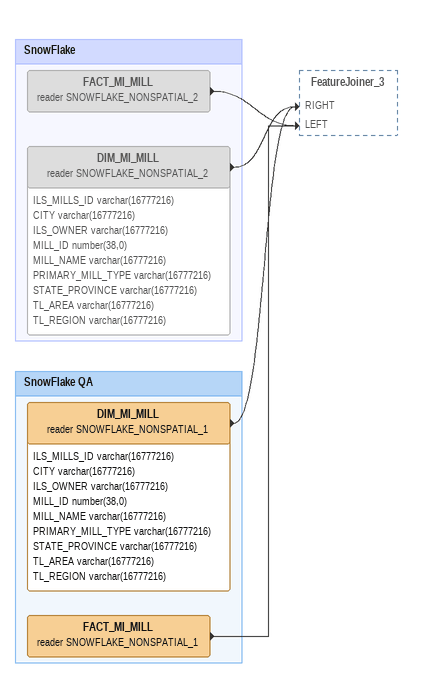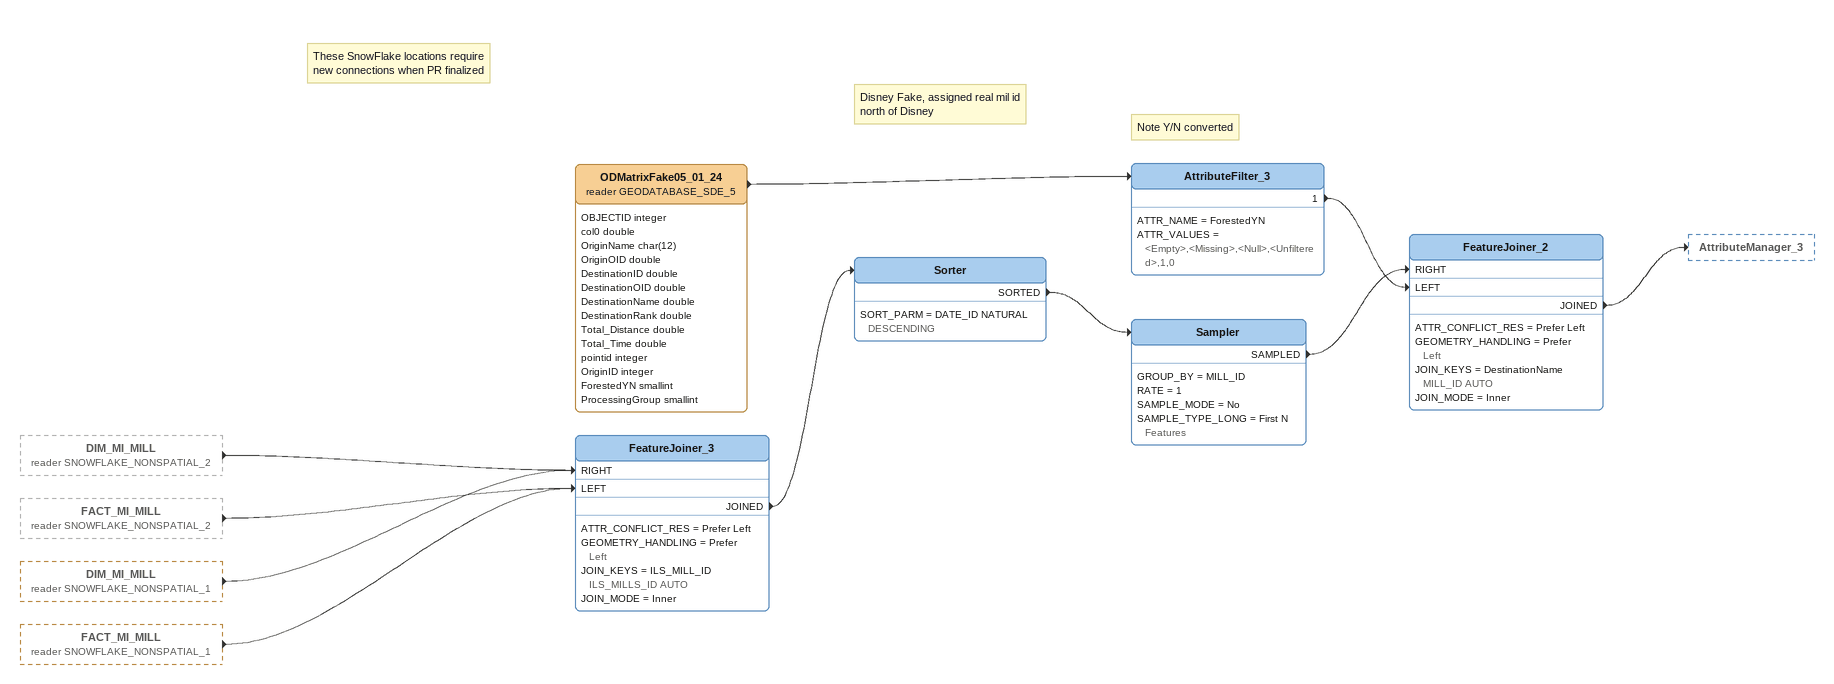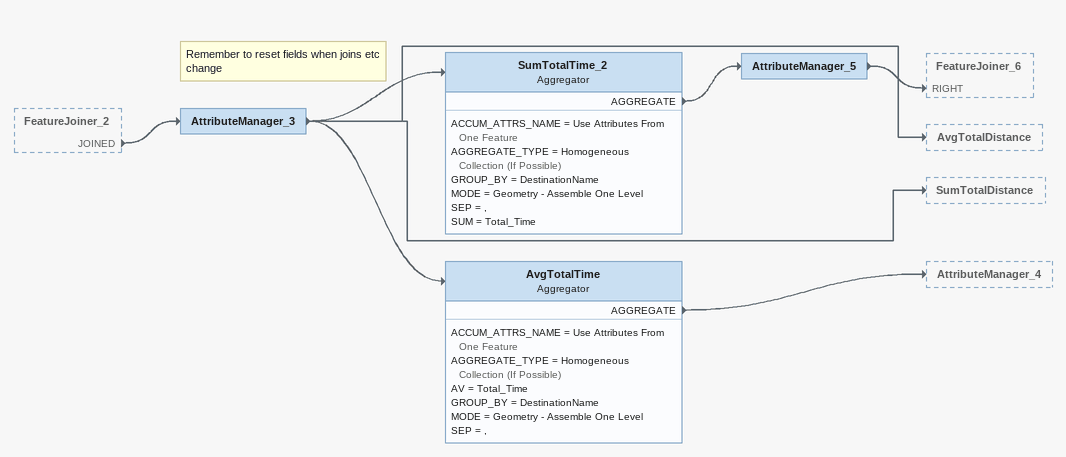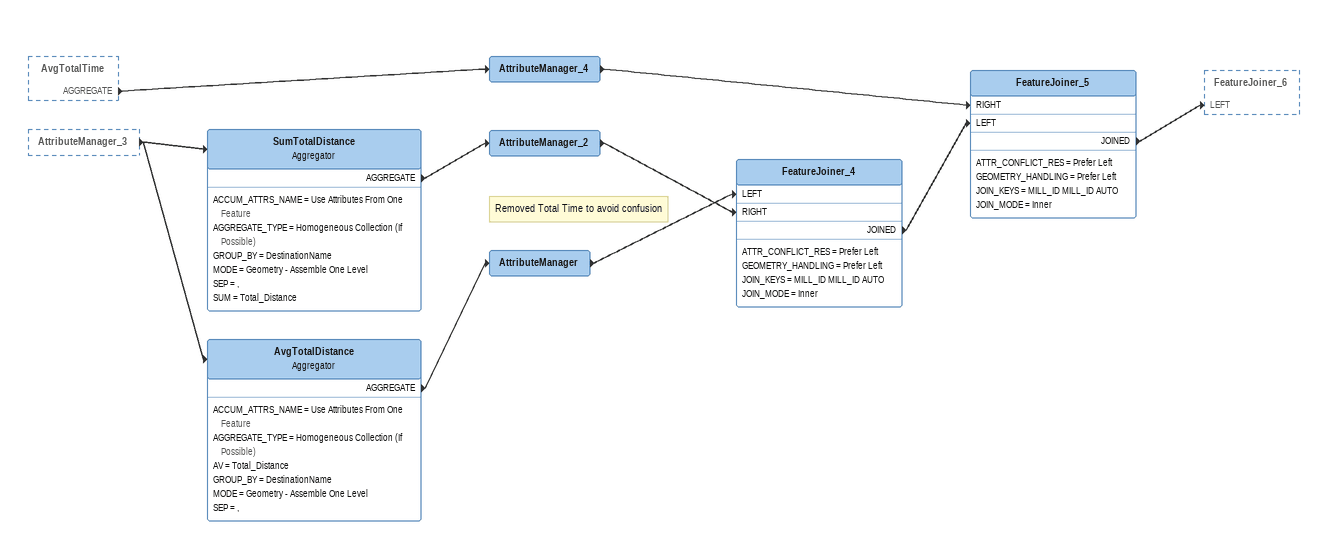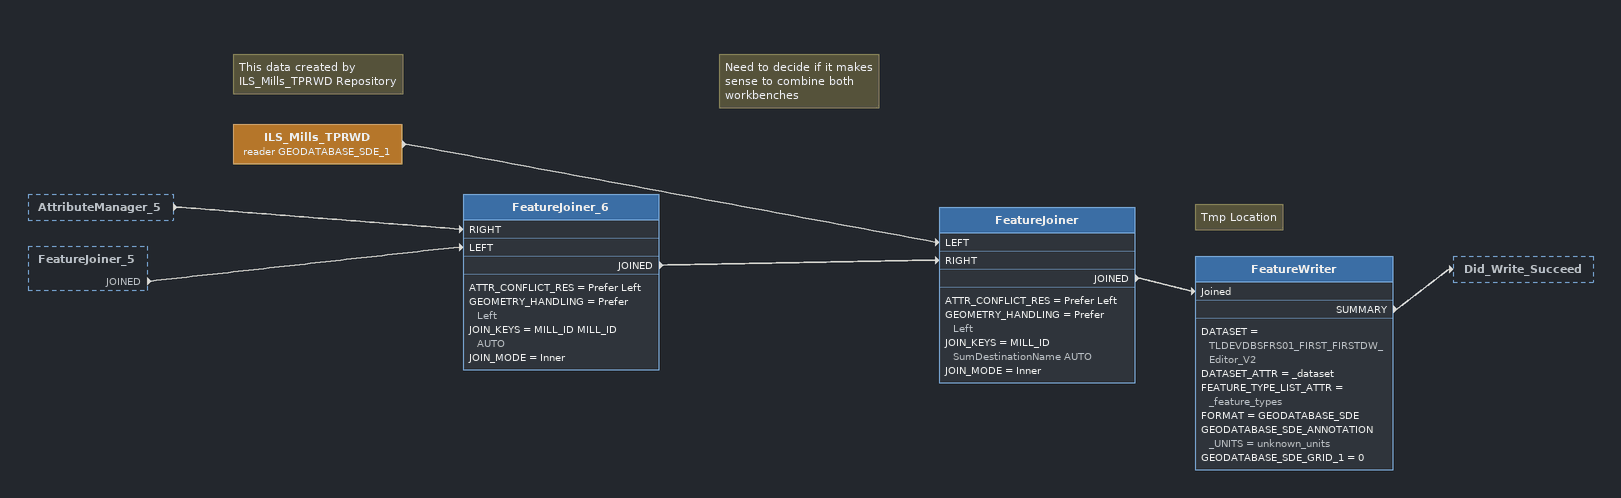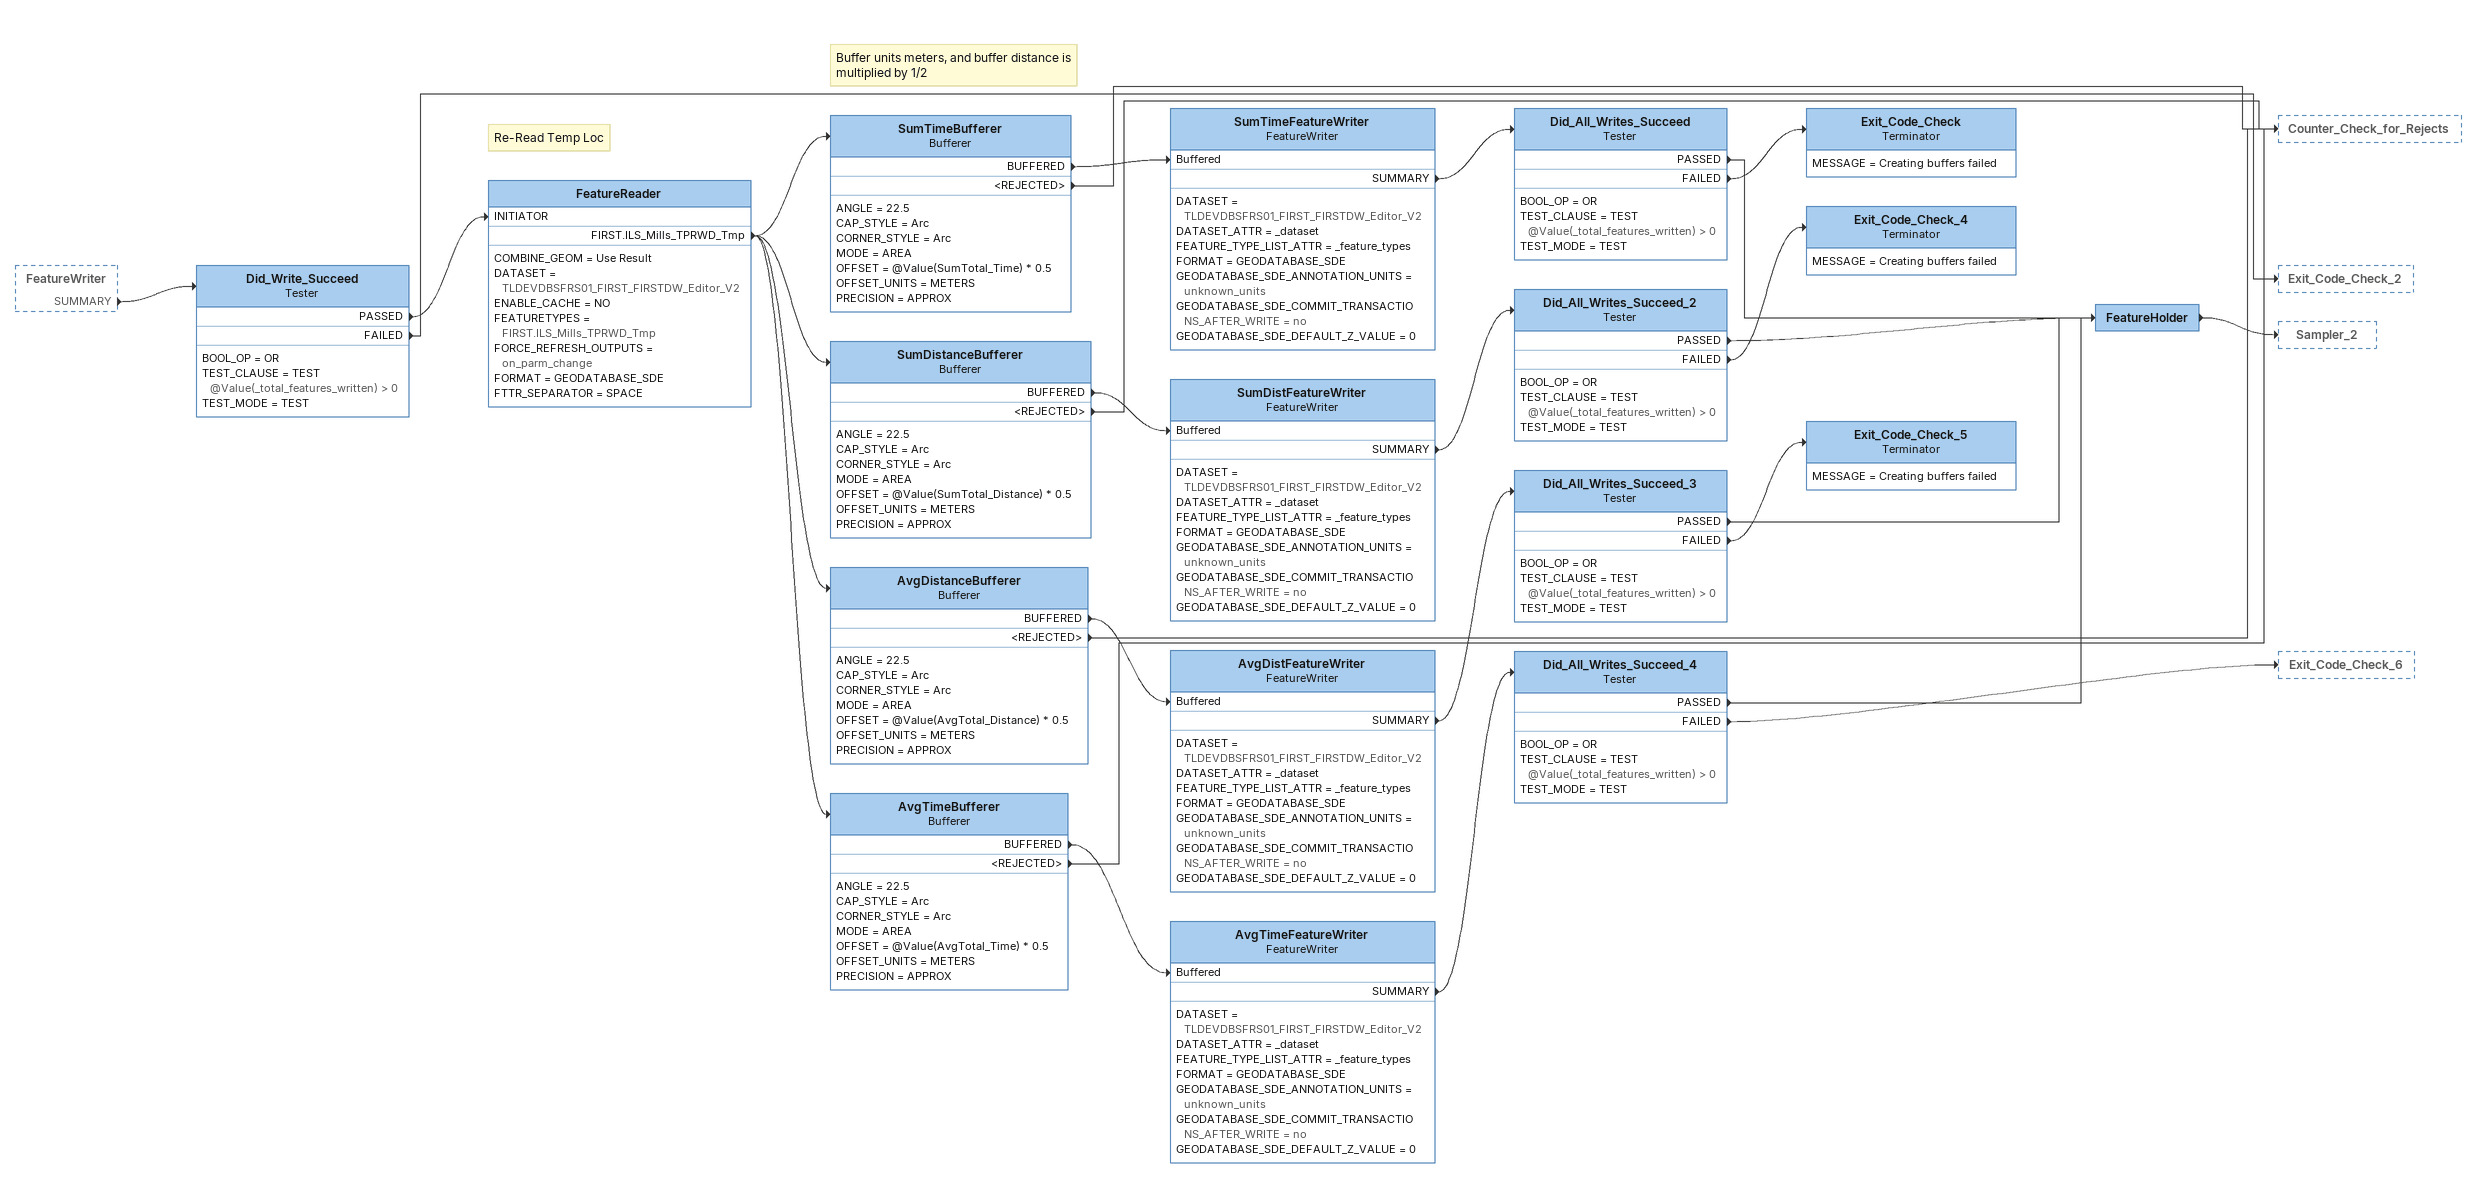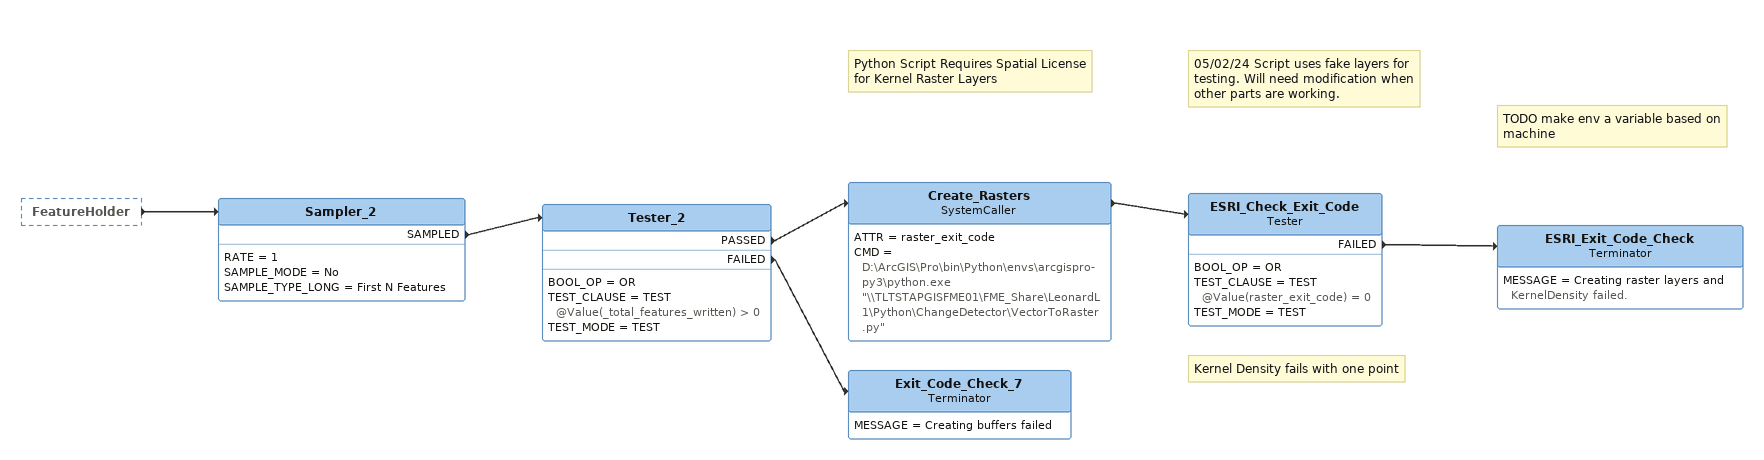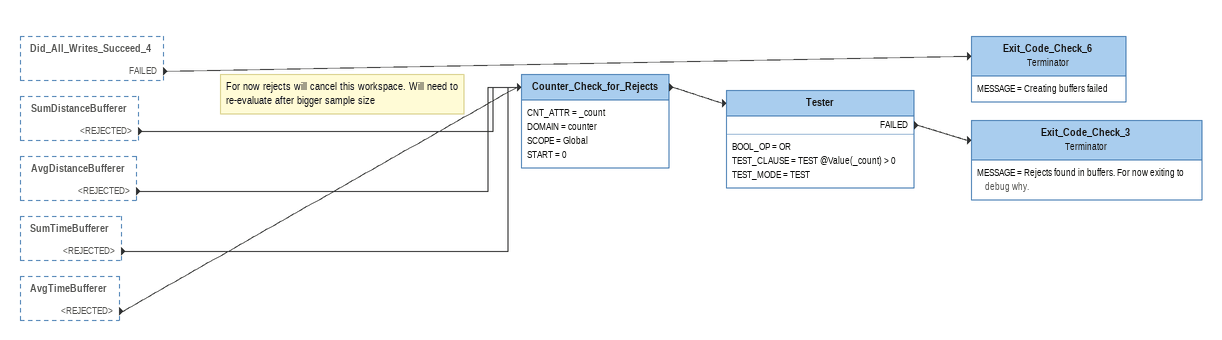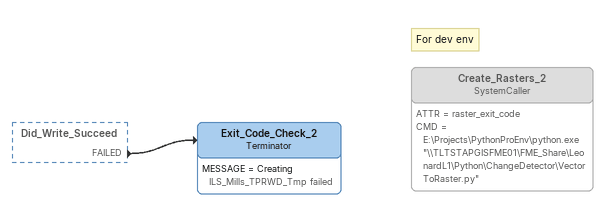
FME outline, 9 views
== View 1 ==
Bookmark: SnowFlake
FACT_MI_MILL (reader SNOWFLAKE_NONSPATIAL_2) [off]
    -> FeatureJoiner_3 [LEFT]
DIM_MI_MILL (reader SNOWFLAKE_NONSPATIAL_2) [off]
    attributes: ILS_MILLS_ID varchar(16777216), CITY varchar(16777216), ILS_OWNER varchar(16777216), MILL_ID number(38,0), MILL_NAME varchar(16777216), PRIMARY_MILL_TYPE varchar(16777216), STATE_PROVINCE varchar(16777216), TL_AREA varchar(16777216), TL_REGION varchar(16777216)
    -> FeatureJoiner_3 [RIGHT]

Bookmark: SnowFlake QA
DIM_MI_MILL (reader SNOWFLAKE_NONSPATIAL_1)
    attributes: ILS_MILLS_ID varchar(16777216), CITY varchar(16777216), ILS_OWNER varchar(16777216), MILL_ID number(38,0), MILL_NAME varchar(16777216), PRIMARY_MILL_TYPE varchar(16777216), STATE_PROVINCE varchar(16777216), TL_AREA varchar(16777216), TL_REGION varchar(16777216)
    -> FeatureJoiner_3 [RIGHT]
FACT_MI_MILL (reader SNOWFLAKE_NONSPATIAL_1)
    -> FeatureJoiner_3 [LEFT]

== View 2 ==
DIM_MI_MILL (reader SNOWFLAKE_NONSPATIAL_2) [outside]
    -> FeatureJoiner_3 [RIGHT]
FACT_MI_MILL (reader SNOWFLAKE_NONSPATIAL_2) [outside]
    -> FeatureJoiner_3 [LEFT]
DIM_MI_MILL (reader SNOWFLAKE_NONSPATIAL_1) [outside]
    -> FeatureJoiner_3 [RIGHT]
FACT_MI_MILL (reader SNOWFLAKE_NONSPATIAL_1) [outside]
    -> FeatureJoiner_3 [LEFT]
FeatureJoiner_3
    ATTR_CONFLICT_RES = Prefer Left
    GEOMETRY_HANDLING = Prefer Left
    JOIN_KEYS = ILS_MILL_ID ILS_MILLS_ID AUTO
    JOIN_MODE = Inner
    JOINED -> Sorter
Sorter
    SORT_PARM = DATE_ID NATURAL DESCENDING
    SORTED -> Sampler
Sampler
    GROUP_BY = MILL_ID
    RATE = 1
    SAMPLE_MODE = No
    SAMPLE_TYPE_LONG = First N Features
    SAMPLED -> FeatureJoiner_2 [RIGHT]
Note: These SnowFlake locations require new connections when PR finalized
Note: Disney Fake, assigned real mil id north of Disney
ODMatrixFake05_01_24 (reader GEODATABASE_SDE_5)
    attributes: OBJECTID integer, col0 double, OriginName char(12), OriginOID double, DestinationID double, DestinationOID double, DestinationName double, DestinationRank double, Total_Distance double, Total_Time double, pointid integer, OriginID integer, ForestedYN smallint, ProcessingGroup smallint
    -> AttributeFilter_3
Note: Note Y/N converted
AttributeFilter_3
    ATTR_NAME = ForestedYN
    ATTR_VALUES = <Empty>,<Missing>,<Null>,<Unfiltered>,1,0
    1 -> FeatureJoiner_2 [LEFT]
FeatureJoiner_2
    ATTR_CONFLICT_RES = Prefer Left
    GEOMETRY_HANDLING = Prefer Left
    JOIN_KEYS = DestinationName MILL_ID AUTO
    JOIN_MODE = Inner
    JOINED -> AttributeManager_3

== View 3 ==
FeatureJoiner_2 [outside]
    JOINED -> AttributeManager_3
Note: Remember to reset fields when joins etc change
AttributeManager_3
    -> AvgTotalDistance
    -> SumTotalDistance
    -> AvgTotalTime
    -> SumTotalTime_2
SumTotalTime_2: Aggregator
    ACCUM_ATTRS_NAME = Use Attributes From One Feature
    AGGREGATE_TYPE = Homogeneous Collection (If Possible)
    GROUP_BY = DestinationName
    MODE = Geometry - Assemble One Level
    SEP = ,
    SUM = Total_Time
    AGGREGATE -> AttributeManager_5
AttributeManager_5
    -> FeatureJoiner_6 [RIGHT]
AvgTotalTime: Aggregator
    ACCUM_ATTRS_NAME = Use Attributes From One Feature
    AGGREGATE_TYPE = Homogeneous Collection (If Possible)
    AV = Total_Time
    GROUP_BY = DestinationName
    MODE = Geometry - Assemble One Level
    SEP = ,
    AGGREGATE -> AttributeManager_4

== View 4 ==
AvgTotalTime [outside]
    AGGREGATE -> AttributeManager_4
AttributeManager_3 [outside]
    -> AvgTotalDistance
    -> SumTotalDistance
AttributeManager_4
    -> FeatureJoiner_5 [RIGHT]
SumTotalDistance: Aggregator
    ACCUM_ATTRS_NAME = Use Attributes From One Feature
    AGGREGATE_TYPE = Homogeneous Collection (If Possible)
    GROUP_BY = DestinationName
    MODE = Geometry - Assemble One Level
    SEP = ,
    SUM = Total_Distance
    AGGREGATE -> AttributeManager_2
AttributeManager_2
    -> FeatureJoiner_4 [RIGHT]
AvgTotalDistance: Aggregator
    ACCUM_ATTRS_NAME = Use Attributes From One Feature
    AGGREGATE_TYPE = Homogeneous Collection (If Possible)
    AV = Total_Distance
    GROUP_BY = DestinationName
    MODE = Geometry - Assemble One Level
    SEP = ,
    AGGREGATE -> AttributeManager
Note: Removed Total Time to avoid confusion
AttributeManager
    -> FeatureJoiner_4 [LEFT]
FeatureJoiner_4
    ATTR_CONFLICT_RES = Prefer Left
    GEOMETRY_HANDLING = Prefer Left
    JOIN_KEYS = MILL_ID MILL_ID AUTO
    JOIN_MODE = Inner
    JOINED -> FeatureJoiner_5 [LEFT]
FeatureJoiner_5
    ATTR_CONFLICT_RES = Prefer Left
    GEOMETRY_HANDLING = Prefer Left
    JOIN_KEYS = MILL_ID MILL_ID AUTO
    JOIN_MODE = Inner
    JOINED -> FeatureJoiner_6 [LEFT]

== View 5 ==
AttributeManager_5 [outside]
    -> FeatureJoiner_6 [RIGHT]
FeatureJoiner_5 [outside]
    JOINED -> FeatureJoiner_6 [LEFT]
FeatureJoiner_6
    ATTR_CONFLICT_RES = Prefer Left
    GEOMETRY_HANDLING = Prefer Left
    JOIN_KEYS = MILL_ID MILL_ID AUTO
    JOIN_MODE = Inner
    JOINED -> FeatureJoiner [RIGHT]
Note: This data created by ILS_Mills_TPRWD Repository
Note: Need to decide if it makes sense to combine both workbenches
ILS_Mills_TPRWD (reader GEODATABASE_SDE_1)
    -> FeatureJoiner [LEFT]
FeatureJoiner
    ATTR_CONFLICT_RES = Prefer Left
    GEOMETRY_HANDLING = Prefer Left
    JOIN_KEYS = MILL_ID SumDestinationName AUTO
    JOIN_MODE = Inner
    JOINED -> FeatureWriter [Joined]
Note: Tmp Location
FeatureWriter
    DATASET = TLDEVDBSFRS01_FIRST_FIRSTDW_Editor_V2
    DATASET_ATTR = _dataset
    FEATURE_TYPE_LIST_ATTR = _feature_types
    FORMAT = GEODATABASE_SDE
    GEODATABASE_SDE_ANNOTATION_UNITS = unknown_units
    GEODATABASE_SDE_GRID_1 = 0
    SUMMARY -> Did_Write_Succeed

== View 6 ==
FeatureWriter [outside]
    SUMMARY -> Did_Write_Succeed
Did_Write_Succeed: Tester
    BOOL_OP = OR
    TEST_CLAUSE = TEST @Value(_total_features_written) > 0
    TEST_MODE = TEST
    PASSED -> FeatureReader [INITIATOR]
    FAILED -> Exit_Code_Check_2
Note: Re-Read Temp Loc
FeatureReader
    COMBINE_GEOM = Use Result
    DATASET = TLDEVDBSFRS01_FIRST_FIRSTDW_Editor_V2
    ENABLE_CACHE = NO
    FEATURETYPES = FIRST.ILS_Mills_TPRWD_Tmp
    FORCE_REFRESH_OUTPUTS = on_parm_change
    FORMAT = GEODATABASE_SDE
    FTTR_SEPARATOR = SPACE
    FIRST.ILS_Mills_TPRWD_Tmp -> SumTimeBufferer
    FIRST.ILS_Mills_TPRWD_Tmp -> SumDistanceBufferer
    FIRST.ILS_Mills_TPRWD_Tmp -> AvgDistanceBufferer
    FIRST.ILS_Mills_TPRWD_Tmp -> AvgTimeBufferer
Note: Buffer units meters, and buffer distance is multiplied by 1/2
SumTimeBufferer: Bufferer
    ANGLE = 22.5
    CAP_STYLE = Arc
    CORNER_STYLE = Arc
    MODE = AREA
    OFFSET = @Value(SumTotal_Time) * 0.5
    OFFSET_UNITS = METERS
    PRECISION = APPROX
    BUFFERED -> SumTimeFeatureWriter [Buffered]
    <REJECTED> -> Counter_Check_for_Rejects
SumTimeFeatureWriter: FeatureWriter
    DATASET = TLDEVDBSFRS01_FIRST_FIRSTDW_Editor_V2
    DATASET_ATTR = _dataset
    FEATURE_TYPE_LIST_ATTR = _feature_types
    FORMAT = GEODATABASE_SDE
    GEODATABASE_SDE_ANNOTATION_UNITS = unknown_units
    GEODATABASE_SDE_COMMIT_TRANSACTIONS_AFTER_WRITE = no
    GEODATABASE_SDE_DEFAULT_Z_VALUE = 0
    SUMMARY -> Did_All_Writes_Succeed
Did_All_Writes_Succeed: Tester
    BOOL_OP = OR
    TEST_CLAUSE = TEST @Value(_total_features_written) > 0
    TEST_MODE = TEST
    PASSED -> FeatureHolder
    FAILED -> Exit_Code_Check
Exit_Code_Check: Terminator
    MESSAGE = Creating buffers failed
SumDistanceBufferer: Bufferer
    ANGLE = 22.5
    CAP_STYLE = Arc
    CORNER_STYLE = Arc
    MODE = AREA
    OFFSET = @Value(SumTotal_Distance) * 0.5
    OFFSET_UNITS = METERS
    PRECISION = APPROX
    BUFFERED -> SumDistFeatureWriter [Buffered]
    <REJECTED> -> Counter_Check_for_Rejects
SumDistFeatureWriter: FeatureWriter
    DATASET = TLDEVDBSFRS01_FIRST_FIRSTDW_Editor_V2
    DATASET_ATTR = _dataset
    FEATURE_TYPE_LIST_ATTR = _feature_types
    FORMAT = GEODATABASE_SDE
    GEODATABASE_SDE_ANNOTATION_UNITS = unknown_units
    GEODATABASE_SDE_COMMIT_TRANSACTIONS_AFTER_WRITE = no
    GEODATABASE_SDE_DEFAULT_Z_VALUE = 0
    SUMMARY -> Did_All_Writes_Succeed_2
Did_All_Writes_Succeed_2: Tester
    BOOL_OP = OR
    TEST_CLAUSE = TEST @Value(_total_features_written) > 0
    TEST_MODE = TEST
    PASSED -> FeatureHolder
    FAILED -> Exit_Code_Check_4
Exit_Code_Check_4: Terminator
    MESSAGE = Creating buffers failed
AvgDistanceBufferer: Bufferer
    ANGLE = 22.5
    CAP_STYLE = Arc
    CORNER_STYLE = Arc
    MODE = AREA
    OFFSET = @Value(AvgTotal_Distance) * 0.5
    OFFSET_UNITS = METERS
    PRECISION = APPROX
    BUFFERED -> AvgDistFeatureWriter [Buffered]
    <REJECTED> -> Counter_Check_for_Rejects
AvgDistFeatureWriter: FeatureWriter
    DATASET = TLDEVDBSFRS01_FIRST_FIRSTDW_Editor_V2
    DATASET_ATTR = _dataset
    FEATURE_TYPE_LIST_ATTR = _feature_types
    FORMAT = GEODATABASE_SDE
    GEODATABASE_SDE_ANNOTATION_UNITS = unknown_units
    GEODATABASE_SDE_COMMIT_TRANSACTIONS_AFTER_WRITE = no
    GEODATABASE_SDE_DEFAULT_Z_VALUE = 0
    SUMMARY -> Did_All_Writes_Succeed_3
Did_All_Writes_Succeed_3: Tester
    BOOL_OP = OR
    TEST_CLAUSE = TEST @Value(_total_features_written) > 0
    TEST_MODE = TEST
    PASSED -> FeatureHolder
    FAILED -> Exit_Code_Check_5
Exit_Code_Check_5: Terminator
    MESSAGE = Creating buffers failed
AvgTimeBufferer: Bufferer
    ANGLE = 22.5
    CAP_STYLE = Arc
    CORNER_STYLE = Arc
    MODE = AREA
    OFFSET = @Value(AvgTotal_Time) * 0.5
    OFFSET_UNITS = METERS
    PRECISION = APPROX
    BUFFERED -> AvgTimeFeatureWriter [Buffered]
    <REJECTED> -> Counter_Check_for_Rejects
AvgTimeFeatureWriter: FeatureWriter
    DATASET = TLDEVDBSFRS01_FIRST_FIRSTDW_Editor_V2
    DATASET_ATTR = _dataset
    FEATURE_TYPE_LIST_ATTR = _feature_types
    FORMAT = GEODATABASE_SDE
    GEODATABASE_SDE_ANNOTATION_UNITS = unknown_units
    GEODATABASE_SDE_COMMIT_TRANSACTIONS_AFTER_WRITE = no
    GEODATABASE_SDE_DEFAULT_Z_VALUE = 0
    SUMMARY -> Did_All_Writes_Succeed_4
Did_All_Writes_Succeed_4: Tester
    BOOL_OP = OR
    TEST_CLAUSE = TEST @Value(_total_features_written) > 0
    TEST_MODE = TEST
    PASSED -> FeatureHolder
    FAILED -> Exit_Code_Check_6
FeatureHolder
    -> Sampler_2

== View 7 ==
FeatureHolder [outside]
    -> Sampler_2
Sampler_2
    RATE = 1
    SAMPLE_MODE = No
    SAMPLE_TYPE_LONG = First N Features
    SAMPLED -> Tester_2
Tester_2
    BOOL_OP = OR
    TEST_CLAUSE = TEST @Value(_total_features_written) > 0
    TEST_MODE = TEST
    PASSED -> Create_Rasters
    FAILED -> Exit_Code_Check_7
Note: Python Script Requires Spatial License for Kernel Raster Layers
Note: Kernel Density fails with one point
Note: 05/02/24 Script uses fake layers for testing. Will need modification when other parts are working.
Note: TODO make env a variable based on machine
Create_Rasters: SystemCaller
    ATTR = raster_exit_code
    CMD = D:\ArcGIS\Pro\bin\Python\envs\arcgispro-py3\python.exe "\\TLTSTAPGISFME01\FME_Share\LeonardL1\Python\ChangeDetector\VectorToRaster.py"
    -> ESRI_Check_Exit_Code
ESRI_Check_Exit_Code: Tester
    BOOL_OP = OR
    TEST_CLAUSE = TEST @Value(raster_exit_code) = 0
    TEST_MODE = TEST
    FAILED -> ESRI_Exit_Code_Check
ESRI_Exit_Code_Check: Terminator
    MESSAGE = Creating raster layers and KernelDensity failed.
Exit_Code_Check_7: Terminator
    MESSAGE = Creating buffers failed

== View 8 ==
Did_All_Writes_Succeed_4 [outside]
    FAILED -> Exit_Code_Check_6
SumDistanceBufferer [outside]
    <REJECTED> -> Counter_Check_for_Rejects
AvgDistanceBufferer [outside]
    <REJECTED> -> Counter_Check_for_Rejects
SumTimeBufferer [outside]
    <REJECTED> -> Counter_Check_for_Rejects
AvgTimeBufferer [outside]
    <REJECTED> -> Counter_Check_for_Rejects
Exit_Code_Check_6: Terminator
    MESSAGE = Creating buffers failed
Note: For now rejects will cancel this workspace. Will need to re-evaluate after bigger sample size
Counter_Check_for_Rejects
    CNT_ATTR = _count
    DOMAIN = counter
    SCOPE = Global
    START = 0
    -> Tester
Tester
    BOOL_OP = OR
    TEST_CLAUSE = TEST @Value(_count) > 0
    TEST_MODE = TEST
    FAILED -> Exit_Code_Check_3
Exit_Code_Check_3: Terminator
    MESSAGE = Rejects found in buffers. For now exiting to debug why.

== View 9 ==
Did_Write_Succeed [outside]
    FAILED -> Exit_Code_Check_2
Exit_Code_Check_2: Terminator
    MESSAGE = Creating ILS_Mills_TPRWD_Tmp failed
Note: For dev env
Create_Rasters_2: SystemCaller [off]
    ATTR = raster_exit_code
    CMD = E:\Projects\PythonProEnv\python.exe "\\TLTSTAPGISFME01\FME_Share\LeonardL1\Python\ChangeDetector\VectorToRaster.py"
